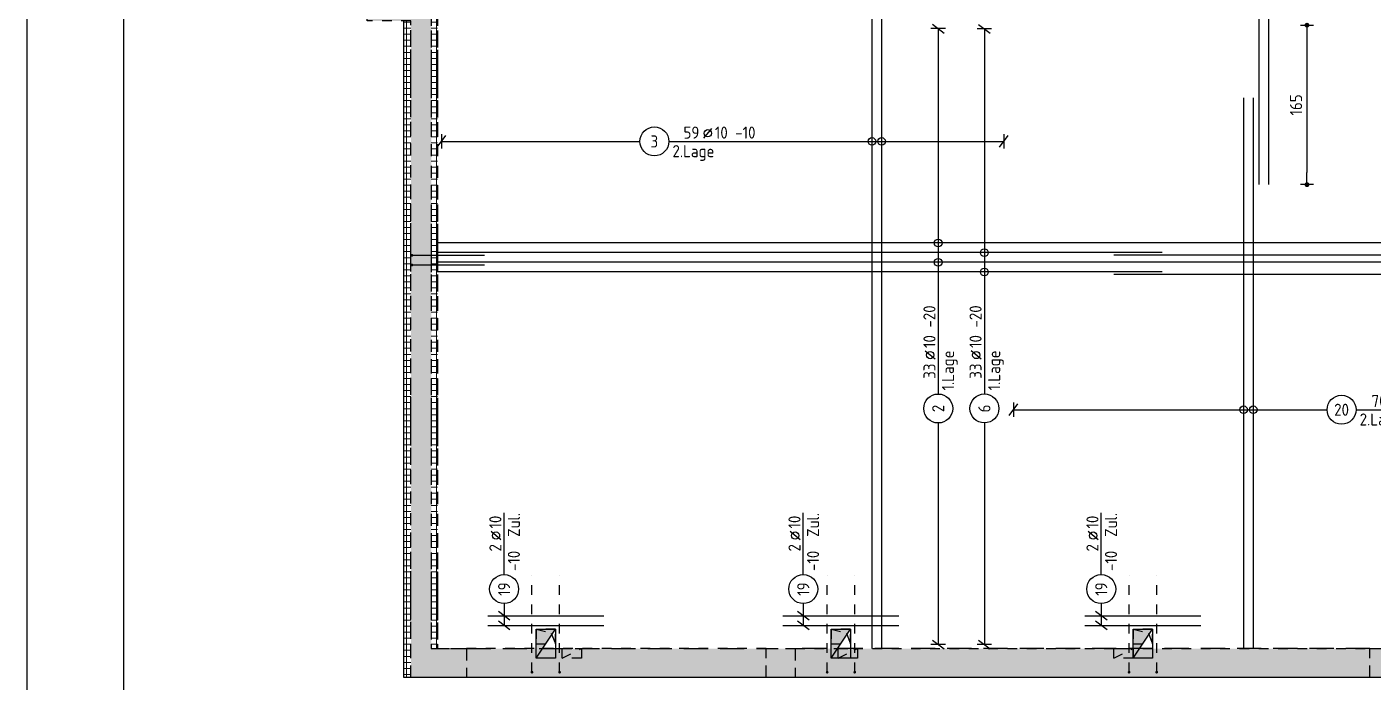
# Model space of a CAD drawing. Extents: x -4 to 87.4, y -7.1 to 49.1.
# Drawn here: x 5.99 to 19.92, y 17.21 to 23.99 of the extents above; entities that cross this region are included whole.
import ezdxf
from ezdxf.enums import TextEntityAlignment as Align

# ---------------------------------------------------------------- set-up
doc = ezdxf.new("R2010")
doc.units = 0
doc.header["$LTSCALE"] = 0.5
for name, pattern in [('AUSGEZOGEN', [1000.01, 1000, 0.01]), ('DASHED', [0.75, 0.5, -0.25]), ('DOT', [0.175, 0.05, -0.125]), ('HIDDEN2', [0.187, 0.125, -0.062]), ('VERDECKT', [0.375, 0.25, -0.125])]:
    doc.linetypes.add(name, pattern=pattern)
for name, color, linetype in [('1.OG', 7, 'Continuous'), ('BETON', 7, 'Continuous'), ('Brüstung 1.OG', 7, 'Continuous'), ('DD', 7, 'Continuous'), ('grau_dunkel', 7, 'Continuous'), ('grau_mittel', 7, 'Continuous'), ('MASSE', 7, 'Continuous'), ('RAHMEN', 7, 'Continuous'), ('RND', 7, 'Continuous'), ('SCHRAFF', 7, 'Continuous'), ('VERDECKT', 7, 'Continuous'), ('VERDECKT1', 7, 'Continuous'), ('WD', 7, 'Continuous')]:
    doc.layers.add(name, color=color, linetype=linetype)
doc.layers.add('zila_01_rb_02_stb-fertig_05_schraff', color=144, linetype='Continuous', lineweight=9)
doc.styles.add('txt', font='isocp.shx')
doc.dimstyles.new('DOT_I', dxfattribs={"dimscale": 0.5, "dimtxt": 0.25, "dimasz": 0.25, "dimexe": 0.1, "dimexo": 0.3, "dimgap": 0.1, "dimtad": 1, "dimdec": 3, "dimzin": 3, "dimtxsty": 'txt', "dimblk": 'DOT', "dimblk1": 'DOT', "dimblk2": 'DOT', "dimsah": 1, "dimcen": 0.1, "dimse1": 1, "dimse2": 1, "dimazin": 0, "dimtfac": 1, "dimtdec": 4, "dimtix": 1, "dimtmove": 2, "dimatfit": 3, "dimfxl": 0, "dimtvp": 1, "dimtolj": 1, "dimtzin": 0, "dimarcsym": 0})
pattern_1 = [(0, (1.404987, 55.841414), (0.01984375, 0.0396875), [0, -0.0396875])]

# ---------------------------------------------------------------- blocks, each defined once
blk = doc.blocks.new('lei_gre')
at = {"layer": 'RND', "color": 7, "linetype": 'Continuous'}
for p, q in [((-0.09, -0.12), (0.09, 0.12)), ((0, 0.15), (0, -0.15))]:
    blk.add_line(p, q, dxfattribs=at)
blk = doc.blocks.new('RND_LEI')
at = {"layer": 'RND', "color": 7, "linetype": 'Continuous'}
blk.add_line((1.022, 0.066), (1.19, 0.27), dxfattribs=at)
for centre, radius in [((0, 0), 0.3), ((1.106, 0.168), 0.075)]:
    blk.add_circle(centre, radius, dxfattribs=at)
at = {"layer": 'RND', "color": 7, "linetype": 'Continuous', "style": 'txt'}
blk.add_attdef('ANZ', text='', height=0.25, dxfattribs=at).set_placement((0.931, 0.057), align=Align.RIGHT)
for tag, p in [('DUM', (1.253, 0.057)), ('ABSTD', (1.674, 0.057)), ('POSTXT', (0.374, -0.327))]:
    blk.add_attdef(tag, p, '', height=0.25, dxfattribs=at)
blk.add_attdef('POSL', text='', height=0.25, dxfattribs=at).set_placement((0, 0), align=Align.MIDDLE)
blk = doc.blocks.new('DINA0')
at = {"layer": 'RAHMEN'}
blk.add_line((0, 84.1), (0, 0), dxfattribs=at)
at = {"layer": 'RAHMEN', "color": 5}
blk.add_line((2, 83.6), (2, 0.5), dxfattribs=at)
blk = doc.blocks.new('DOT')
at = {"layer": 'MASSE', "color": 7, "linetype": 'Continuous'}
for p, q in [((0, 0), (-1, 0)), ((0, 0.54), (0, -0.54))]:
    blk.add_line(p, q, dxfattribs=at)
at = {"layer": 'MASSE', "color": 7, "linetype": 'Continuous', "const_width": 0.2}
blk.add_lwpolyline([(-0.1, 0, 1), (0.1, 0, 1)], format="xyb", close=True, dxfattribs=at)
blk = doc.blocks.new('*D51')
at = {"layer": 'Defpoints', "color": 0, "linetype": 'AUSGEZOGEN', "transparency": 16777216}
for p in [(19.237, 24.01), (19.237, 22.36), (19.237, 22.36)]:
    blk.add_point(p, dxfattribs=at)
at = {"layer": 'MASSE', "color": 0, "linetype": 'AUSGEZOGEN', "lineweight": -2, "transparency": 16777216}
blk.add_line((19.237, 23.885), (19.237, 22.485), dxfattribs=at)
at = {"layer": 'MASSE', "color": 0, "linetype": 'AUSGEZOGEN', "lineweight": -2, "transparency": 16777216, "xscale": 0.125, "yscale": 0.125, "zscale": 0.125}
for p, rotation in [((19.237, 24.01), 90), ((19.237, 22.36), 270)]:
    blk.add_blockref('DOT', p, dxfattribs=dict(at, rotation=rotation))
at = {"layer": 'MASSE', "color": 0, "linetype": 'AUSGEZOGEN', "transparency": 16777216, "insert": (19.124, 23.185), "char_height": 0.125, "attachment_point": 5, "rotation": 90, "style": 'txt'}
blk.add_mtext('\\A1;165', dxfattribs=at)

msp = doc.modelspace()

# ---------------------------------------------------------------- hatches: boundary and pattern name
at = {"layer": 'grau_dunkel', "transparency": 33554687}
for points in [[(11.2589, 17.7601), (11.2589, 17.4601), (11.4589, 17.7601)], [(14.3139, 17.7601), (14.3139, 17.4601), (14.5139, 17.7601)], [(17.4389, 17.7601), (17.4389, 17.4601), (17.6389, 17.7601)]]:
    msp.add_hatch(color=21, dxfattribs=at).paths.add_polyline_path(points)
at = {"layer": 'grau_mittel'}
msp.add_hatch(color=61, dxfattribs=at).paths.add_polyline_path([(9.5089, 24.3551), (9.5089, 24.0551), (9.8889, 24.0551), (9.9639, 24.0551), (9.9639, 17.2601), (10.5389, 17.2601), (10.5389, 17.5601), (10.2389, 17.5601), (10.1739, 17.5601), (10.1739, 24.3551)])
h = msp.add_hatch(color=61, dxfattribs=at)
h.paths.add_polyline_path([(10.5389, 17.5601), (10.5389, 17.2601), (13.6389, 17.2601), (13.6389, 17.5601)])
h.paths.add_polyline_path([(13.9389, 17.5601), (13.9389, 17.2601), (19.8889, 17.2601), (19.8889, 17.5601)])
h.paths.add_polyline_path([(20.1889, 17.5601), (20.1889, 17.2601), (27.3889, 17.2601), (27.3889, 17.5601)])
h.paths.add_polyline_path([(34.8889, 17.2601), (34.8889, 17.5601), (27.6889, 17.5601), (27.6889, 17.2601)])
h.paths.add_polyline_path([(35.1889, 17.5601), (35.1889, 17.2601), (42.3889, 17.2601), (42.3889, 17.5601)])
h.paths.add_polyline_path([(42.6889, 17.5601), (42.6889, 17.2601), (48.3889, 17.2601), (48.3889, 17.5601)])
h = msp.add_hatch(color=61, dxfattribs=at)
h.paths.add_polyline_path([(13.9389, 17.2601), (13.9389, 17.5601), (13.6389, 17.5601), (13.6389, 17.2601)])
h.paths.add_polyline_path([(20.1889, 17.5601), (19.8889, 17.5601), (19.8889, 17.2601), (20.1889, 17.2601)])
h.paths.add_polyline_path([(27.6889, 17.5601), (27.3889, 17.5601), (27.3889, 17.2601), (27.6889, 17.2601)])
h.paths.add_polyline_path([(35.1889, 17.2601), (35.1889, 17.5601), (34.8889, 17.5601), (34.8889, 17.2601)])
at = {"layer": 'SCHRAFF'}
h = msp.add_hatch(dxfattribs=at)
h.set_pattern_fill('DOTS', scale=0.025, double=1)
h.set_pattern_definition(pattern_1)
h.paths.add_polyline_path([(9.5089, 24.3551), (9.5089, 24.0551), (9.9639, 24.0551), (9.9639, 17.2601), (10.5389, 17.2601), (10.5389, 17.5601), (10.1739, 17.5601), (10.1739, 24.3551)])
h = msp.add_hatch(dxfattribs=at)
h.set_pattern_fill('DOTS', scale=0.025, double=1)
h.set_pattern_definition(pattern_1)
h.paths.add_polyline_path([(13.6389, 17.2601), (13.9389, 17.2601), (13.9389, 17.5601), (13.6389, 17.5601)])
h.paths.add_polyline_path([(19.8889, 17.2601), (20.1889, 17.2601), (20.1889, 17.5601), (19.8889, 17.5601)])
at = {"layer": 'zila_01_rb_02_stb-fertig_05_schraff', "linetype": 'AUSGEZOGEN'}
h = msp.add_hatch(dxfattribs=at)
h.set_pattern_fill('ANSI37', color=102, scale=0.5, angle=-45)
h.set_pattern_definition([(0, (-68.64601, 278.416614), (1e-17, 0.0625), []), (90, (-68.64601, 278.416614), (-0.0625, 2e-17), [])])
h.paths.add_polyline_path([(9.8889, 17.2601), (9.9639, 17.2601), (9.9639, 24.0551), (9.8889, 24.0551)])
h.paths.add_polyline_path([(10.2389, 24.3551), (10.1739, 24.3551), (10.1739, 17.5601), (10.2389, 17.5601)])

# ---------------------------------------------------------------- linework, layer by layer
at = {"layer": '1.OG', "color": 7, "linetype": 'DOT', "lineweight": -2}
for points in [[(10.1739, 17.5601), (10.5389, 17.5601), (10.5389, 17.2601), (9.9639, 17.2601), (9.9639, 24.0551), (9.5089, 24.0551), (9.5089, 24.3551), (10.1739, 24.3551), (10.1739, 17.5601)], [(10.1739, 24.3551), (10.2389, 24.3551), (10.2389, 17.5601)], [(9.9639, 17.2601), (9.8889, 17.2601), (9.8889, 24.055)]]:
    msp.add_lwpolyline(points, dxfattribs=at)
for points in [[(13.6389, 17.5601), (13.9389, 17.5601), (13.9389, 17.2601), (13.6389, 17.2601)], [(19.8889, 17.5601), (20.1889, 17.5601), (20.1889, 17.2601), (19.8889, 17.2601)]]:
    msp.add_lwpolyline(points, close=True, dxfattribs=at)
at = {"layer": 'BETON', "color": 6, "linetype": 'AUSGEZOGEN', "lineweight": -2}
for p, q in [((9.8889, 17.2601), (9.8889, 24.0551)), ((10.1739, 17.5601), (10.2389, 17.5601)), ((9.9639, 17.2601), (9.8889, 17.2601)), ((48.9389, 17.2601), (9.9639, 17.2601))]:
    msp.add_line(p, q, dxfattribs=at)
at = {"layer": 'Brüstung 1.OG', "color": 102, "linetype": 'DOT'}
for p, q in [((13.6389, 17.5601), (10.5389, 17.5601)), ((13.9389, 17.5601), (19.8889, 17.5601)), ((13.6389, 17.2601), (10.5389, 17.2601)), ((19.8889, 17.2601), (13.9389, 17.2601))]:
    msp.add_line(p, q, dxfattribs=at)
at = {"layer": 'DD', "color": 7, "linetype": 'HIDDEN2'}
for p, q in [((11.2589, 17.7601), (11.4157, 17.7199)), ((11.4157, 17.7199), (11.4589, 17.6101)), ((14.3139, 17.7601), (14.4707, 17.7199)), ((14.4707, 17.7199), (14.5139, 17.6101)), ((17.4389, 17.7601), (17.5957, 17.7199)), ((17.5957, 17.7199), (17.6389, 17.6101))]:
    msp.add_line(p, q, dxfattribs=at)
at = {"layer": 'DD', "color": 7, "linetype": 'AUSGEZOGEN'}
for p, q in [((11.2589, 17.4601), (11.4589, 17.7601)), ((14.3139, 17.4601), (14.5139, 17.7601)), ((17.4389, 17.4601), (17.6389, 17.7601))]:
    msp.add_line(p, q, dxfattribs=at)
for points in [[(11.2589, 17.7601), (11.4589, 17.7601), (11.4589, 17.4601), (11.2589, 17.4601)], [(14.3139, 17.7601), (14.5139, 17.7601), (14.5139, 17.4601), (14.3139, 17.4601)], [(17.4389, 17.7601), (17.6389, 17.7601), (17.6389, 17.4601), (17.4389, 17.4601)]]:
    msp.add_lwpolyline(points, close=True, dxfattribs=at)
at = {"layer": 'DD', "color": 7, "linetype": 'HIDDEN2'}
for points in [[(11.4589, 17.7601), (11.2589, 17.7601), (11.2589, 17.6101), (11.4589, 17.6101)], [(14.5139, 17.7601), (14.3139, 17.7601), (14.3139, 17.6097), (14.5139, 17.6097)], [(17.6389, 17.7601), (17.4389, 17.7601), (17.4389, 17.6101), (17.6389, 17.6101)]]:
    msp.add_lwpolyline(points, close=True, dxfattribs=at)
at = {"layer": 'RND', "color": 7, "linetype": 'AUSGEZOGEN'}
for p, q in [((15.4207, 23.9743), (15.4207, 20.1937)), ((15.8983, 23.9735), (15.8983, 20.1942)), ((10.28, 22.8076), (12.333, 22.8076)), ((12.633, 22.8076), (16.1006, 22.8076)), ((16.2008, 20.0309), (19.4453, 20.0309)), ((19.7453, 20.0309), (23.0566, 20.0309)), ((15.4207, 19.8937), (15.4207, 17.6014)), ((15.8983, 19.8942), (15.8983, 17.6018)), ((10.9279, 18.3253), (10.9279, 18.9653)), ((14.0241, 18.3253), (14.0241, 18.9653)), ((17.1079, 18.3253), (17.1079, 18.9653))]:
    msp.add_line(p, q, dxfattribs=at)
at = {"layer": 'RND', "color": 102, "linetype": 'AUSGEZOGEN'}
for p, q in [((10.9279, 18.0253), (10.9279, 17.7994)), ((14.0241, 18.0253), (14.0241, 17.7994)), ((17.1079, 18.0253), (17.1079, 17.7994))]:
    msp.add_line(p, q, dxfattribs=at)
at = {"layer": 'RND', "color": 1, "linetype": 'AUSGEZOGEN'}
for points in [[(14.7345, 30.2601), (14.7345, 17.5601)], [(14.8345, 30.2601), (14.8345, 17.5601)], [(18.7389, 25.9101), (18.7389, 22.3601)], [(18.8389, 25.9101), (18.8389, 22.3601)], [(18.5811, 23.2601), (18.5811, 17.5601)], [(18.6811, 23.2601), (18.6811, 17.5601)], [(21.0389, 21.7564), (10.2389, 21.7564)], [(9.9739, 21.6292), (10.7239, 21.6292)], [(17.7389, 21.6564), (10.2389, 21.6564)], [(28.0389, 21.6292), (17.2389, 21.6292)], [(9.9739, 21.5292), (10.7239, 21.5292)], [(21.0389, 21.5564), (10.2389, 21.5564)], [(17.7389, 21.4564), (10.2389, 21.4564)], [(28.0389, 21.4292), (17.2389, 21.4292)], [(10.7589, 17.8994), (11.9589, 17.8994)], [(13.8139, 17.8994), (15.0139, 17.8994)], [(16.9389, 17.8994), (18.1389, 17.8994)], [(10.7589, 17.7994), (11.9589, 17.7994)], [(13.8139, 17.7994), (15.0139, 17.7994)], [(16.9389, 17.7994), (18.1389, 17.7994)]]:
    msp.add_lwpolyline(points, dxfattribs=at)
at = {"layer": 'RND', "color": 7, "linetype": 'AUSGEZOGEN', "const_width": 0.014}
for points in [[(9.9739, 21.6362, -1), (9.9739, 21.6222, -1)], [(9.9739, 21.5362, -1), (9.9739, 21.5222, -1)], [(11.2092, 17.3151, -1), (11.2232, 17.3151, -1)], [(11.5087, 17.3151, 1), (11.4947, 17.3151, 1)], [(14.2642, 17.3151, -1), (14.2782, 17.3151, -1)], [(14.5637, 17.3151, 1), (14.5497, 17.3151, 1)], [(17.3892, 17.3151, -1), (17.4032, 17.3151, -1)], [(17.6887, 17.3151, 1), (17.6747, 17.3151, 1)]]:
    msp.add_lwpolyline(points, format="xyb", close=True, dxfattribs=at)
at = {"layer": 'RND', "color": 1, "linetype": 'HIDDEN2'}
for points in [[(11.2162, 17.3151), (11.2162, 18.3151)], [(11.5017, 17.3151), (11.5017, 18.3151)], [(14.2712, 17.3151), (14.2712, 18.3151)], [(14.5567, 17.3151), (14.5567, 18.3151)], [(17.3962, 17.3151), (17.3962, 18.3151)], [(17.6817, 17.3151), (17.6817, 18.3151)]]:
    msp.add_lwpolyline(points, dxfattribs=at)
at = {"layer": 'RND', "color": 7, "linetype": 'AUSGEZOGEN'}
for centre in [(14.7345, 22.8076), (14.8345, 22.8076), (15.4207, 21.7564), (15.4207, 21.5564), (15.8983, 21.6564), (15.8983, 21.4564), (18.5811, 20.0309), (18.6811, 20.0309)]:
    msp.add_circle(centre, 0.04, dxfattribs=at)
at = {"layer": 'VERDECKT', "color": 7, "linetype": 'VERDECKT', "lineweight": -2}
for p, q in [((10.1739, 24.3551), (10.1739, 17.5601)), ((10.2389, 24.3551), (10.2389, 17.5601)), ((9.9639, 17.2601), (9.9639, 24.0551)), ((10.2389, 17.5601), (10.5389, 17.5601)), ((10.5389, 17.5601), (10.5389, 17.2601))]:
    msp.add_line(p, q, dxfattribs=at)
for points in [[(13.6389, 17.5601), (13.9389, 17.5601), (13.9389, 17.2601), (13.6389, 17.2601)], [(19.8889, 17.5601), (20.1889, 17.5601), (20.1889, 17.2601), (19.8889, 17.2601)]]:
    msp.add_lwpolyline(points, close=True, dxfattribs=at)
at = {"layer": 'VERDECKT1', "color": 7, "linetype": 'DASHED'}
for p, q in [((10.5389, 17.5601), (13.6389, 17.5601)), ((19.8889, 17.5601), (13.9389, 17.5601))]:
    msp.add_line(p, q, dxfattribs=at)
at = {"layer": 'WD', "color": 102, "linetype": 'HIDDEN2'}
for p, q in [((11.5289, 17.4601), (11.7289, 17.5601)), ((14.3839, 17.4601), (14.5839, 17.5601)), ((17.2389, 17.4601), (17.4389, 17.5601))]:
    msp.add_line(p, q, dxfattribs=at)
for points in [[(11.5289, 17.5601), (11.7289, 17.5601), (11.7289, 17.4601), (11.5289, 17.4601)], [(14.3839, 17.5601), (14.5839, 17.5601), (14.5839, 17.4601), (14.3839, 17.4601)], [(17.2389, 17.5601), (17.4389, 17.5601), (17.4389, 17.4601), (17.2389, 17.4601)]]:
    msp.add_lwpolyline(points, close=True, dxfattribs=at)

# ---------------------------------------------------------------- block references
at = {"layer": 'RAHMEN', "color": 7, "xscale": 0.5, "yscale": 0.5, "zscale": 0.5}
msp.add_blockref('DINA0', (5.9889, 0), dxfattribs=at)
at = {"layer": 'RND', "color": 7, "linetype": 'AUSGEZOGEN', "xscale": 0.5, "yscale": 0.5, "zscale": 0.5}
for p, rotation in [((15.4207, 23.9743), 270), ((15.8983, 23.9735), 270), ((10.9279, 17.8994), 90), ((10.9279, 17.7994), 90), ((14.0241, 17.8994), 90), ((14.0241, 17.7994), 90), ((17.1079, 17.8994), 90), ((17.1079, 17.7994), 90), ((15.4207, 17.6014), 270), ((15.8983, 17.6018), 270)]:
    msp.add_blockref('lei_gre', p, dxfattribs=dict(at, rotation=rotation))
for p in [(10.28, 22.8076), (16.1006, 22.8076), (16.2008, 20.0309)]:
    msp.add_blockref('lei_gre', p, dxfattribs=at)
for p, values in [((12.483, 22.8076), {'POSL': '3', 'DUM': '10', 'ANZ': '59', 'ABSTD': '-10', 'POSTXT': '2.Lage'}), ((19.5953, 20.0309), {'POSL': '20', 'DUM': '10', 'ANZ': '70', 'ABSTD': '-10', 'POSTXT': '2.Lage'})]:
    msp.add_blockref('RND_LEI', p, dxfattribs=at).add_auto_attribs(values)
at = {"layer": 'RND', "color": 7, "linetype": 'AUSGEZOGEN', "xscale": 0.5, "yscale": 0.5, "zscale": 0.5, "rotation": 90}
for p, values in [((15.4207, 20.0437), {'POSL': '2', 'DUM': '10', 'ANZ': '33', 'ABSTD': '-20', 'POSTXT': '1.Lage'}), ((15.8983, 20.0442), {'POSL': '6', 'DUM': '10', 'ANZ': '33', 'ABSTD': '-20', 'POSTXT': '1.Lage'}), ((10.9279, 18.1753), {'POSL': '19', 'DUM': '10', 'ANZ': '2', 'POSTXT': '-10  Zul.'}), ((14.0241, 18.1753), {'POSL': '19', 'DUM': '10', 'ANZ': '2', 'POSTXT': '-10  Zul.'}), ((17.1079, 18.1753), {'POSL': '19', 'DUM': '10', 'ANZ': '2', 'POSTXT': '-10  Zul.'})]:
    msp.add_blockref('RND_LEI', p, dxfattribs=at).add_auto_attribs(values)

# ---------------------------------------------------------------- dimensions: what is measured, and where the dimension line sits
at = {"layer": 'MASSE', "color": 7, "linetype": 'AUSGEZOGEN'}
dim = msp.add_linear_dim(base=(19.2368, 22.3601), p1=(19.2368, 24.0101), p2=(19.2368, 22.3601), angle=90, dimstyle='DOT_I', override={"dimdec": 0, "dimlfac": 100}, dxfattribs=at)
dim.commit()
dim.dimension.update_dxf_attribs({"geometry": '*D51', "text_midpoint": (19.1243, 23.1851)})

doc.saveas('drawing.dxf')
